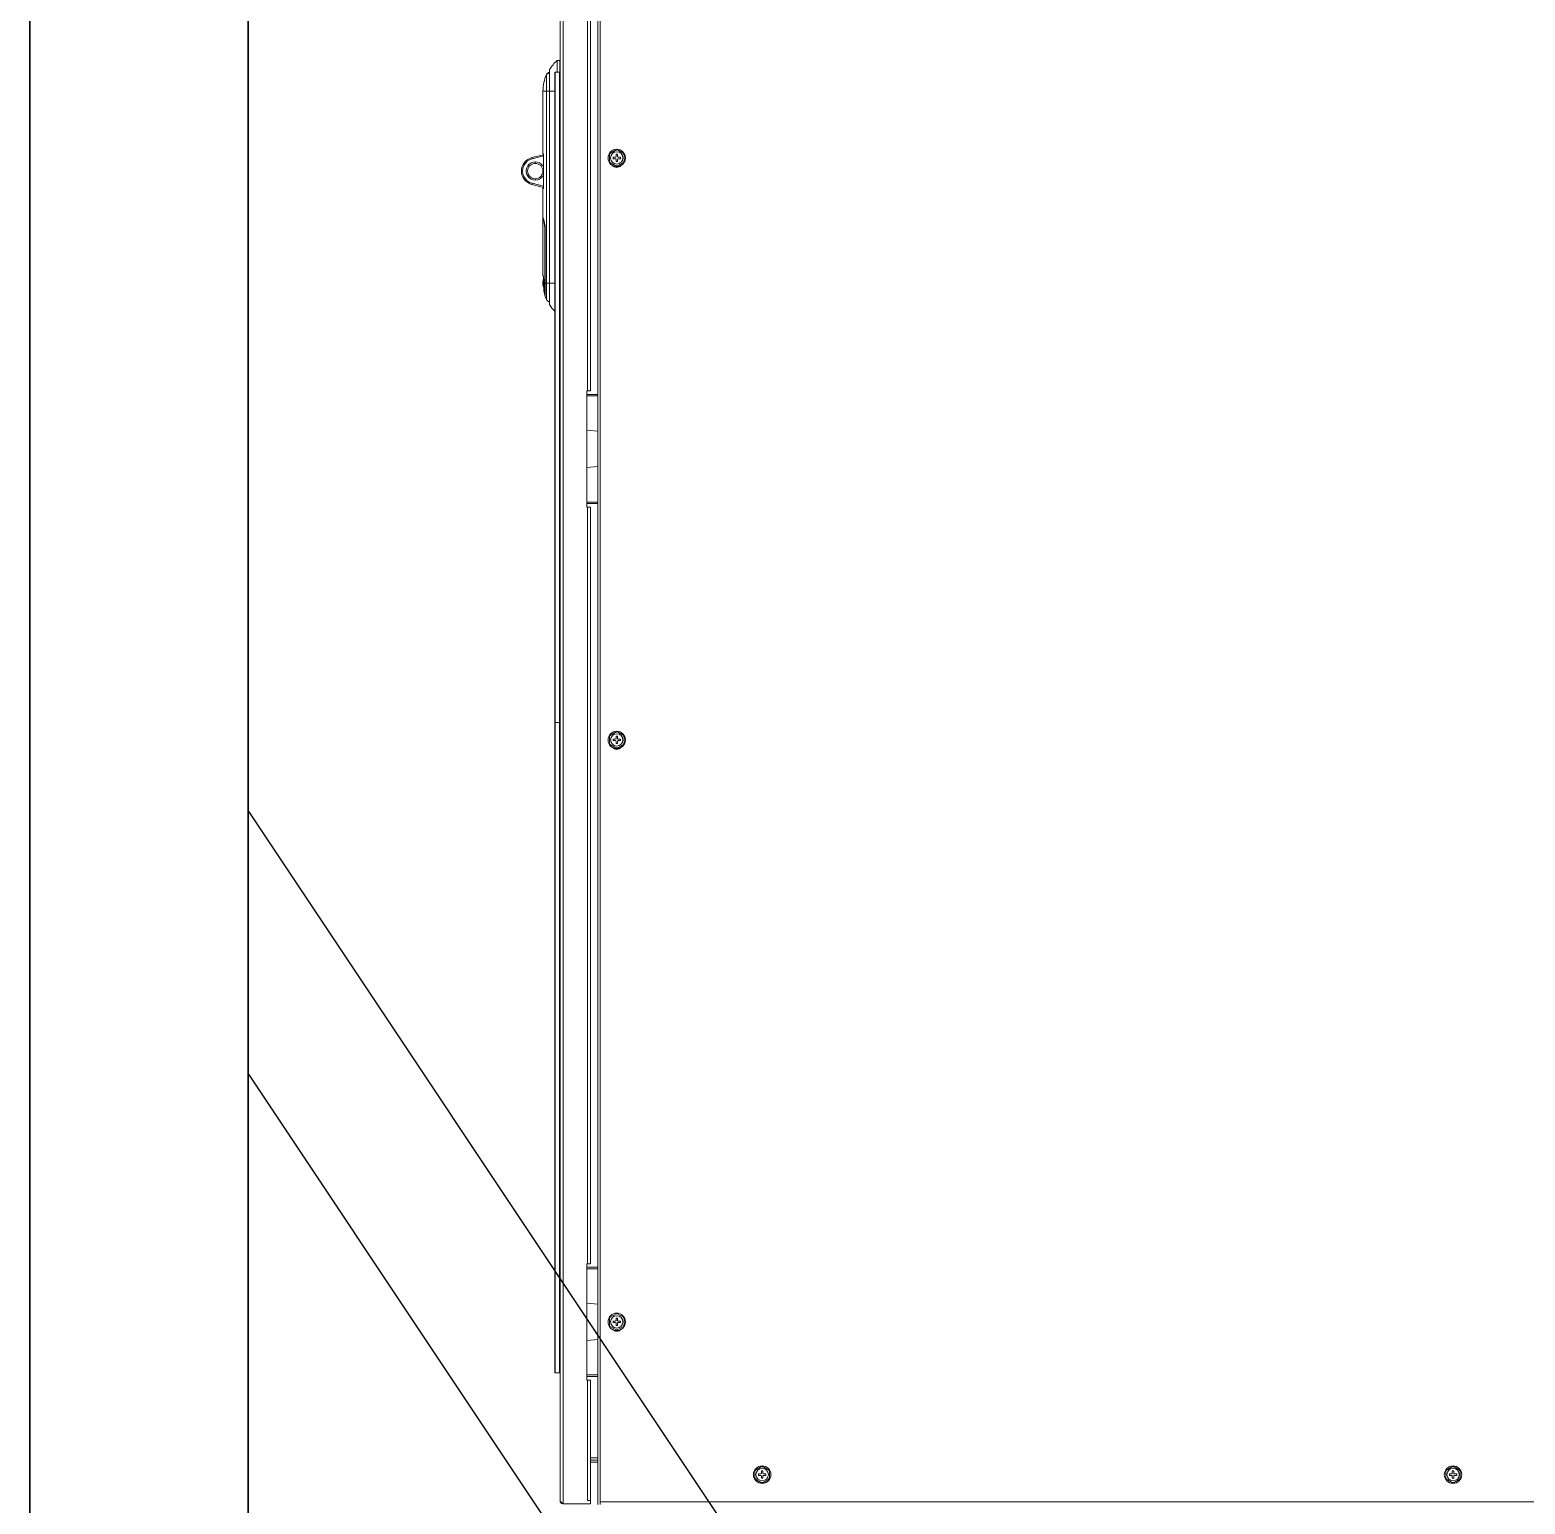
# Model space of a CAD drawing. Header units: millimetres. Extents: x 55614 to 110757, y -66981 to -47484.
# Drawn here: x 69982 to 71010, y -52200 to -51187 of the extents above; entities that cross this region are included whole.
import ezdxf

# ---------------------------------------------------------------- set-up
doc = ezdxf.new("R2010")
doc.units = ezdxf.units.MM
doc.layers.get('0').update_dxf_attribs({"lineweight": 15})
doc.layers.add('AM_0', color=7, linetype='Continuous', lineweight=30)
doc.layers.add('THICK', color=7, linetype='Continuous', lineweight=0)

# ---------------------------------------------------------------- blocks, each defined once
blk = doc.blocks.new('tuy67ui67')
at = {"color": 136, "linetype": 'Continuous'}
for p, q in [((17193.2, 16504.7), (17193.2, 14434.1)), ((17195.4, 16506.9), (17195.4, 14431.9)), ((17212, 15716.9), (17212, 15196.9)), ((17214.2, 15716.9), (17214.2, 15196.9)), ((17219.2, 14431.4), (17219.2, 15482.9)), ((17220.9, 14433.1), (17220.9, 15481.2)), ((17191.2, 15423.9), (17191.2, 15415.9)), ((17191.3, 15423.9), (17191.3, 15415.9)), ((17193, 15423.9), (17191.3, 15423.9)), ((17193, 15423.9), (17193, 15415.9)), ((17183.9, 15414.2), (17183.9, 15259.6)), ((17183.9, 15414.2), (17183.9, 15414.2)), ((17185.9, 15417.5), (17185.9, 15256.3)), ((17186, 15417.7), (17186, 15417.7)), ((17186, 15417.2), (17186, 15417.7)), ((17186, 15256.1), (17186, 15417.2)), ((17189.6, 14522.2), (17189.6, 15415.6)), ((17189.9, 14521.9), (17189.9, 15415.9)), ((17192.9, 15415.9), (17189.9, 15415.9)), ((17192.9, 15415.9), (17189.9, 15415.9)), ((17192.9, 14521.9), (17192.9, 15415.9)), ((17181.5, 15402.9), (17181.5, 15359.8)), ((17181.5, 15402.9), (17189.6, 15402.9)), ((17181.8, 15359.1), (17173.9, 15357.1)), ((17181.6, 15359.8), (17181.5, 15359.8)), ((17181.7, 15359.8), (17181.6, 15359.8)), ((17181.8, 15359.7), (17181.7, 15359.8)), ((17181.8, 15359.7), (17181.8, 15359.7)), ((17181.8, 15359.6), (17181.8, 15359.5)), ((17181.8, 15359.6), (17181.8, 15359.5)), ((17181.8, 15359.6), (17181.8, 15359.4)), ((17181.8, 15359.6), (17181.8, 15359.6)), ((17181.8, 15359.6), (17181.8, 15359.6)), ((17181.8, 15359.6), (17181.8, 15359.6)), ((17181.8, 15359.4), (17181.8, 15359.1)), ((17181.8, 15359.2), (17181.8, 15359.1)), ((17181.8, 15359.1), (17181.8, 15336.7)), ((17181.8, 15359.1), (17181.8, 15336.7)), ((17181.8, 15359.1), (17181.8, 15359.1)), ((17227.2, 15359.8), (17232.2, 15362.7)), ((17227.2, 15354), (17227.2, 15359.8)), ((17231.7, 15359.4), (17231.7, 15357.9)), ((17232.7, 15359.4), (17231.7, 15359.4)), ((17232.2, 15362.7), (17237.2, 15359.8)), ((17232.7, 15357.9), (17232.7, 15359.4)), ((17237.2, 15354), (17237.2, 15359.8)), ((17174.1, 15356.3), (17181.8, 15358.3)), ((17176.2, 15353.2), (17176.2, 15354.2)), ((17227.2, 15354), (17232.2, 15351.1)), ((17229.7, 15357.4), (17229.7, 15356.4)), ((17231.2, 15357.4), (17229.7, 15357.4)), ((17229.7, 15356.4), (17231.2, 15356.4)), ((17229.8, 15351.2), (17230.4, 15351.2)), ((17230.3, 15350.9), (17232.2, 15350.9)), ((17231.7, 15355.9), (17231.7, 15354.4)), ((17231.7, 15354.4), (17232.7, 15354.4)), ((17232.2, 15351.1), (17237.2, 15354)), ((17232.7, 15354.4), (17232.7, 15355.9)), ((17234.7, 15357.4), (17233.2, 15357.4)), ((17233.2, 15356.4), (17234.7, 15356.4)), ((17234.7, 15356.4), (17234.7, 15357.4)), ((17181.8, 15336.7), (17173.9, 15338.7)), ((17181.8, 15337.5), (17174.1, 15339.5)), ((17176.2, 15341.7), (17176.2, 15342.7)), ((17181.5, 15336), (17181.5, 15316)), ((17181.5, 15336), (17181.7, 15336)), ((17181.8, 15336.1), (17181.7, 15336)), ((17181.7, 15336), (17181.7, 15336)), ((17181.8, 15336), (17181.7, 15336)), ((17181.7, 15336), (17181.7, 15336)), ((17181.8, 15336.7), (17181.8, 15336.5)), ((17181.8, 15336.7), (17181.8, 15336.6)), ((17181.8, 15336.7), (17181.8, 15336.7)), ((17181.8, 15336.5), (17181.8, 15336.4)), ((17181.8, 15336.4), (17181.8, 15336.2)), ((17181.8, 15336.4), (17181.8, 15336.2)), ((17181.8, 15336.2), (17181.8, 15336.1)), ((17181.8, 15336.2), (17181.8, 15336)), ((17181.8, 15336.2), (17181.8, 15336.2)), ((17181.8, 15336.2), (17181.8, 15336.2)), ((17181.8, 15336.2), (17181.8, 15336.2)), ((17181.8, 15336.1), (17181.8, 15336.1)), ((17181.5, 15316), (17181.6, 15315.8)), ((17181.5, 15316), (17181.6, 15315.8)), ((17181.5, 15276.4), (17181.5, 15315.2)), ((17181.5, 15315.2), (17181.6, 15315)), ((17181.6, 15315.8), (17181.6, 15315.7)), ((17181.6, 15315.8), (17181.8, 15315.1)), ((17181.6, 15315.7), (17181.8, 15315.1)), ((17182.8, 15306.9), (17182.8, 15262.5)), ((17182.8, 15306.9), (17183.1, 15306.9)), ((17183, 15306.9), (17183, 15262.4)), ((17183.1, 15306.9), (17183.1, 15261.8)), ((17183.1, 15261.6), (17183.1, 15306.9)), ((17181.5, 15276.4), (17181.5, 15276.3)), ((17181.5, 15276.4), (17181.6, 15276.3)), ((17181.5, 15276.3), (17181.6, 15276.2)), ((17181.5, 15276.3), (17181.6, 15276.2)), ((17181.6, 15276.3), (17181.6, 15275.8)), ((17181.6, 15276.2), (17181.7, 15275.7)), ((17181.5, 15272), (17181.5, 15269.9)), ((17181.7, 15272.9), (17181.6, 15272.7)), ((17181.6, 15272.7), (17181.6, 15272.7)), ((17181.6, 15272.7), (17181.6, 15272.6)), ((17181.6, 15272.7), (17181.6, 15272.7)), ((17181.6, 15272.7), (17181.6, 15272.7)), ((17181.7, 15272.6), (17181.6, 15272.7)), ((17181.6, 15272.6), (17181.6, 15272.6)), ((17181.6, 15272.6), (17181.6, 15272.6)), ((17181.6, 15272.6), (17181.6, 15272.5)), ((17181.6, 15272.5), (17181.6, 15272.6)), ((17181.6, 15272.5), (17181.6, 15272.5)), ((17181.7, 15272.4), (17181.6, 15272.5)), ((17181.6, 15272.5), (17181.7, 15272.4)), ((17181.6, 15270.9), (17181.7, 15271.2)), ((17181.7, 15271.2), (17181.6, 15271)), ((17181.6, 15271), (17181.6, 15270.9)), ((17181.6, 15271), (17181.6, 15270.9)), ((17181.6, 15270.9), (17181.6, 15270.9)), ((17181.7, 15270.7), (17181.6, 15270.9)), ((17181.6, 15270.9), (17181.6, 15270.9)), ((17181.6, 15270.8), (17181.6, 15270.8)), ((17181.6, 15270.8), (17181.7, 15270.6)), ((17181.7, 15269.4), (17181.6, 15269.3)), ((17181.6, 15269.3), (17181.6, 15269.2)), ((17181.6, 15269.2), (17181.6, 15269.1)), ((17181.6, 15269.2), (17181.6, 15269.1)), ((17181.6, 15269.2), (17181.6, 15269.2)), ((17181.6, 15269.1), (17181.6, 15269.1)), ((17181.6, 15269.1), (17181.7, 15268.9)), ((17181.6, 15269.1), (17181.6, 15269.1)), ((17181.7, 15275.7), (17181.8, 15275)), ((17181.7, 15273.1), (17181.8, 15273.3)), ((17181.8, 15273.3), (17181.7, 15273.1)), ((17181.7, 15273.1), (17181.7, 15272.9)), ((17181.7, 15272.6), (17181.7, 15272.6)), ((17181.8, 15272.6), (17181.7, 15272.6)), ((17181.7, 15272.4), (17181.8, 15272.4)), ((17181.7, 15272.2), (17181.7, 15271.5)), ((17181.9, 15272.2), (17181.7, 15272.2)), ((17181.7, 15271.4), (17181.8, 15271.6)), ((17181.8, 15271.6), (17181.7, 15271.4)), ((17181.7, 15271.2), (17181.7, 15271.4)), ((17181.7, 15271.4), (17181.7, 15271.2)), ((17181.7, 15270.4), (17181.7, 15270.7)), ((17181.7, 15270.6), (17181.7, 15270.4)), ((17181.7, 15270.4), (17181.8, 15270.2)), ((17181.8, 15270.2), (17181.7, 15270.4)), ((17181.7, 15270.3), (17181.7, 15269.7)), ((17181.9, 15269.7), (17181.7, 15269.7)), ((17181.8, 15269.4), (17181.7, 15269.4)), ((17181.7, 15269.2), (17181.8, 15269.2)), ((17181.7, 15268.9), (17181.7, 15268.7)), ((17181.7, 15268.7), (17181.8, 15268.5)), ((17181.8, 15268.5), (17181.7, 15268.7)), ((17181.8, 15275), (17181.9, 15274.1)), ((17181.9, 15273.6), (17181.8, 15273.3)), ((17181.8, 15273.3), (17181.8, 15273.3)), ((17181.8, 15272.5), (17181.8, 15272.6)), ((17181.8, 15272.4), (17181.8, 15272.4)), ((17181.8, 15272.4), (17181.9, 15272.4)), ((17181.8, 15272.4), (17181.8, 15272.4)), ((17181.8, 15272.4), (17181.9, 15272.4)), ((17181.9, 15271.9), (17181.8, 15271.8)), ((17181.9, 15271.9), (17181.8, 15271.6)), ((17181.8, 15271.8), (17181.8, 15271.7)), ((17181.8, 15271.7), (17181.8, 15271.6)), ((17181.8, 15271.6), (17181.8, 15271.6)), ((17181.8, 15270.2), (17181.8, 15270.2)), ((17181.8, 15270.2), (17181.8, 15270.1)), ((17181.8, 15270.2), (17181.9, 15270)), ((17181.8, 15270.1), (17181.8, 15269.9)), ((17181.8, 15269.9), (17181.9, 15269.7)), ((17181.8, 15269.4), (17181.8, 15269.3)), ((17181.9, 15269.4), (17181.8, 15269.4)), ((17181.9, 15269.4), (17181.8, 15269.4)), ((17181.8, 15269.4), (17181.8, 15269.4)), ((17181.9, 15269.4), (17181.8, 15269.4)), ((17181.9, 15269.3), (17181.8, 15269.2)), ((17181.8, 15268.5), (17181.8, 15268.5)), ((17181.8, 15268.5), (17181.9, 15268.2)), ((17181.9, 15274.3), (17182, 15273.2)), ((17181.9, 15274.1), (17182, 15273)), ((17181.9, 15273.6), (17181.9, 15273.6)), ((17181.9, 15273.6), (17181.9, 15273.6)), ((17181.9, 15272.4), (17181.9, 15272.1)), ((17181.9, 15272.4), (17181.9, 15272.4)), ((17181.9, 15272.4), (17181.9, 15272.3)), ((17181.9, 15272.4), (17181.9, 15272.4)), ((17181.9, 15272.3), (17181.9, 15272.2)), ((17181.9, 15272.2), (17181.9, 15272.2)), ((17181.9, 15272.2), (17181.9, 15272)), ((17181.9, 15272.1), (17181.9, 15271.9)), ((17181.9, 15272), (17181.9, 15271.9)), ((17181.9, 15270), (17181.9, 15269.7)), ((17181.9, 15269.7), (17181.9, 15269.5)), ((17181.9, 15269.7), (17181.9, 15269.6)), ((17181.9, 15269.7), (17181.9, 15269.6)), ((17181.9, 15269.6), (17181.9, 15269.5)), ((17181.9, 15269.5), (17181.9, 15269.5)), ((17181.9, 15269.5), (17181.9, 15269.4)), ((17181.9, 15269.5), (17181.9, 15269.3)), ((17181.9, 15269.5), (17181.9, 15269.4)), ((17181.9, 15268.2), (17181.9, 15268.2)), ((17181.9, 15268.2), (17181.9, 15268.2)), ((17182, 15273.2), (17182.1, 15272.1)), ((17182, 15273), (17182.1, 15271.8)), ((17182.1, 15272.1), (17182.1, 15270.9)), ((17182.1, 15271.8), (17182.1, 15270.9)), ((17182.1, 15270.9), (17182.1, 15265.4)), ((17182.1, 15270.9), (17182.1, 15265.3)), ((17182.1, 15270.9), (17189.6, 15270.9)), ((17182.1, 15265.4), (17182.1, 15265.3)), ((17182.1, 15265.3), (17182.8, 15262.5)), ((17183, 15262.4), (17183.1, 15262.4)), ((17183.1, 15261.8), (17183.1, 15261.6)), ((17183.9, 15259.6), (17183.1, 15261.6)), ((17211.7, 15196.9), (17211.7, 15116.9)), ((17214.2, 15196.9), (17211.7, 15196.9)), ((17211.7, 15194.4), (17219.2, 15194.4)), ((17219.2, 15193.4), (17211.7, 15193.4)), ((17211.7, 15169.7), (17219.2, 15169)), ((17211.7, 15144.2), (17219.2, 15144.8)), ((17211.7, 15120.4), (17219.2, 15120.4)), ((17219.2, 15119.4), (17211.7, 15119.4)), ((17214.2, 15116.9), (17211.7, 15116.9)), ((17212, 15116.9), (17212, 14596.9)), ((17214.2, 15116.9), (17214.2, 14596.9)), ((17189.6, 14968.9), (17193.2, 14968.9)), ((17227.2, 14959.8), (17232.2, 14962.7)), ((17227.2, 14954), (17227.2, 14959.8)), ((17229.7, 14957.4), (17229.7, 14956.4)), ((17231.2, 14957.4), (17229.7, 14957.4)), ((17231.7, 14959.4), (17231.7, 14957.9)), ((17232.7, 14959.4), (17231.7, 14959.4)), ((17232.2, 14962.7), (17237.2, 14959.8)), ((17232.7, 14957.9), (17232.7, 14959.4)), ((17234.7, 14957.4), (17233.2, 14957.4)), ((17234.7, 14956.4), (17234.7, 14957.4)), ((17237.2, 14954), (17237.2, 14959.8)), ((17227.2, 14954), (17232.2, 14951.1)), ((17229.7, 14956.4), (17231.2, 14956.4)), ((17229.8, 14951.2), (17230.4, 14951.2)), ((17230.3, 14950.9), (17232.2, 14950.9)), ((17231.7, 14955.9), (17231.7, 14954.4)), ((17231.7, 14954.4), (17232.7, 14954.4)), ((17232.2, 14951.1), (17237.2, 14954)), ((17232.7, 14954.4), (17232.7, 14955.9)), ((17233.2, 14956.4), (17234.7, 14956.4)), ((17211.7, 14596.9), (17211.7, 14516.9)), ((17214.2, 14596.9), (17211.7, 14596.9)), ((17211.7, 14594.4), (17219.2, 14594.4)), ((17219.2, 14593.4), (17211.7, 14593.4)), ((17211.7, 14569.7), (17219.2, 14569)), ((17227.2, 14559.8), (17232.2, 14562.7)), ((17227.2, 14554), (17227.2, 14559.8)), ((17229.7, 14557.4), (17229.7, 14556.4)), ((17231.2, 14557.4), (17229.7, 14557.4)), ((17231.7, 14559.4), (17231.7, 14557.9)), ((17232.7, 14559.4), (17231.7, 14559.4)), ((17232.2, 14562.7), (17237.2, 14559.8)), ((17232.7, 14557.9), (17232.7, 14559.4)), ((17234.7, 14557.4), (17233.2, 14557.4)), ((17234.7, 14556.4), (17234.7, 14557.4)), ((17237.2, 14554), (17237.2, 14559.8)), ((17227.2, 14554), (17232.2, 14551.1)), ((17229.7, 14556.4), (17231.2, 14556.4)), ((17229.8, 14551.2), (17230.4, 14551.2)), ((17230.3, 14550.9), (17232.2, 14550.9)), ((17231.7, 14555.9), (17231.7, 14554.4)), ((17231.7, 14554.4), (17232.7, 14554.4)), ((17232.2, 14551.1), (17237.2, 14554)), ((17232.7, 14554.4), (17232.7, 14555.9)), ((17233.2, 14556.4), (17234.7, 14556.4)), ((17211.7, 14544.2), (17219.2, 14544.8)), ((17192.9, 14521.9), (17189.9, 14521.9)), ((17192.9, 14521.9), (17189.9, 14521.9)), ((17211.7, 14520.4), (17219.2, 14520.4)), ((17219.2, 14519.4), (17211.7, 14519.4)), ((17214.2, 14516.9), (17211.7, 14516.9)), ((17212, 14516.9), (17212, 14434.1)), ((17214.2, 14431.9), (17214.2, 14516.9)), ((17214.2, 14463.4), (17219.2, 14463.4)), ((17219.2, 14461.9), (17214.2, 14461.9)), ((17219.2, 14460.4), (17214.2, 14460.4)), ((17327.2, 14454.8), (17332.2, 14457.7)), ((17327.2, 14449), (17327.2, 14454.8)), ((17332.7, 14454.4), (17331.7, 14454.4)), ((17331.7, 14454.4), (17331.7, 14452.9)), ((17332.2, 14457.7), (17337.2, 14454.8)), ((17332.7, 14452.9), (17332.7, 14454.4)), ((17337.2, 14449), (17337.2, 14454.8)), ((17802.2, 14454.8), (17807.2, 14457.7)), ((17802.2, 14449), (17802.2, 14454.8)), ((17807.7, 14454.4), (17806.7, 14454.4)), ((17806.7, 14454.4), (17806.7, 14452.9)), ((17807.2, 14457.7), (17812.2, 14454.8)), ((17807.7, 14452.9), (17807.7, 14454.4)), ((17812.2, 14449), (17812.2, 14454.8)), ((17327.2, 14449), (17332.2, 14446.1)), ((17331.2, 14452.4), (17329.7, 14452.4)), ((17329.7, 14452.4), (17329.7, 14451.4)), ((17329.7, 14451.4), (17331.2, 14451.4)), ((17331.7, 14450.9), (17331.7, 14449.4)), ((17331.7, 14449.4), (17332.7, 14449.4)), ((17332.2, 14446.1), (17337.2, 14449)), ((17332.7, 14449.4), (17332.7, 14450.9)), ((17334.7, 14452.4), (17333.2, 14452.4)), ((17333.2, 14451.4), (17334.7, 14451.4)), ((17334.7, 14451.4), (17334.7, 14452.4)), ((17802.2, 14449), (17807.2, 14446.1)), ((17806.2, 14452.4), (17804.7, 14452.4)), ((17804.7, 14452.4), (17804.7, 14451.4)), ((17804.7, 14451.4), (17806.2, 14451.4)), ((17806.7, 14450.9), (17806.7, 14449.4)), ((17806.7, 14449.4), (17807.7, 14449.4)), ((17807.2, 14446.1), (17812.2, 14449)), ((17807.7, 14449.4), (17807.7, 14450.9)), ((17809.7, 14452.4), (17808.2, 14452.4)), ((17808.2, 14451.4), (17809.7, 14451.4)), ((17809.7, 14451.4), (17809.7, 14452.4)), ((17212, 14434.1), (17214.2, 14434.1)), ((17195.4, 14431.9), (17214.2, 14431.9)), ((18868.5, 14433.1), (17220.9, 14433.1)), ((17220.9, 14431.4), (17220.9, 14433.1))]:
    blk.add_line(p, q, dxfattribs=at)
for points in [[(17185.9, 15415.6), (17185.4, 15415.5), (17184.8, 15415.2), (17184.3, 15414.8), (17183.9, 15414.2)], [(17183.9, 15414.2), (17184.2, 15414.5), (17184.7, 15414.9), (17185.3, 15415), (17185.9, 15415.1)], [(17185.9, 15399.7), (17185.9, 15399.6), (17185.8, 15399.4), (17185.9, 15399.1), (17185.9, 15399)], [(17181.7, 15359.8), (17181.8, 15359.8), (17181.8, 15359.6)], [(17181.8, 15359.7), (17181.8, 15359.7), (17181.8, 15359.7), (17181.8, 15359.6), (17181.8, 15359.6)], [(17181.8, 15359.5), (17181.8, 15359.3), (17181.8, 15359.2), (17181.8, 15359.1)], [(17181.8, 15359.5), (17181.8, 15359.3), (17181.8, 15359.2)], [(17174.1, 15339.5), (17172.3, 15340.1), (17170.7, 15341.2), (17169.4, 15342.6), (17168.4, 15344.2), (17167.7, 15346), (17167.5, 15347.9), (17167.7, 15349.8), (17168.4, 15351.6), (17169.4, 15353.3), (17170.7, 15354.6), (17172.3, 15355.7), (17174.1, 15356.3)], [(17176.2, 15341.7), (17174.8, 15341.8), (17173.4, 15342.3), (17172.1, 15343.2), (17171.1, 15344.3), (17170.4, 15345.6), (17170, 15347.1), (17170, 15348.6), (17170.4, 15350.1), (17171.1, 15351.5), (17172.1, 15352.6), (17173.3, 15353.5), (17174.8, 15354), (17176.2, 15354.2)], [(17173.9, 15357.1), (17173.9, 15357.1), (17174, 15356.9), (17174, 15356.6), (17174.1, 15356.3)], [(17176.2, 15354.2), (17177.7, 15354), (17179.1, 15353.5), (17180.3, 15352.6), (17181.3, 15351.5), (17181.8, 15350.6)], [(17173.9, 15338.7), (17173.9, 15338.7), (17174, 15338.9), (17174, 15339.2), (17174.1, 15339.5)], [(17181.8, 15345.2), (17181.3, 15344.3), (17180.3, 15343.2), (17179.1, 15342.4), (17177.7, 15341.8), (17176.2, 15341.7)], [(17181.8, 15336.7), (17181.8, 15336.6), (17181.8, 15336.5), (17181.8, 15336.4)], [(17181.8, 15336.5), (17181.8, 15336.4), (17181.8, 15336.3), (17181.8, 15336.2)], [(17181.7, 15315.4), (17181.7, 15315.4), (17181.6, 15315.3), (17181.5, 15315.3), (17181.5, 15315.2)], [(17181.6, 15315), (17181.8, 15314.4), (17182, 15313.4), (17182.3, 15312.1), (17182.6, 15310.5), (17182.7, 15308.7), (17182.8, 15306.9)], [(17181.8, 15315.1), (17182, 15314.3), (17182.3, 15313.1), (17182.6, 15311.7), (17182.9, 15310), (17183, 15308.3), (17183.1, 15306.9)], [(17181.8, 15315.1), (17182.1, 15314.1), (17182.5, 15312.6), (17182.8, 15310.7), (17183, 15308.7), (17183.1, 15306.9)], [(17182.1, 15314.1), (17182.2, 15313.5), (17182.5, 15312.1), (17182.8, 15310.5), (17182.9, 15308.7), (17183, 15306.9)], [(17181.6, 15275.8), (17181.8, 15275.2), (17181.9, 15274.3)], [(17181.6, 15272.7), (17181.7, 15272.9), (17181.7, 15273.1)], [(17181.6, 15272.6), (17181.6, 15272.6), (17181.6, 15272.6), (17181.6, 15272.7)], [(17181.6, 15270.9), (17181.6, 15270.8), (17181.6, 15270.8)], [(17181.6, 15270.8), (17181.6, 15270.8), (17181.6, 15270.9), (17181.6, 15270.9)], [(17181.7, 15269.4), (17181.6, 15269.3), (17181.6, 15269.2)], [(17181.6, 15269.1), (17181.7, 15269.2), (17181.7, 15269.2)], [(17181.7, 15268.7), (17181.7, 15268.9), (17181.6, 15269.1)], [(17181.6, 15269.1), (17181.6, 15269.1), (17181.6, 15269.1)], [(17181.8, 15272.6), (17181.9, 15272.5), (17181.9, 15272.4)], [(17181.9, 15272.4), (17181.8, 15272.4), (17181.8, 15272.5)], [(17181.8, 15271.6), (17181.8, 15271.6), (17181.8, 15271.6), (17181.8, 15271.6)], [(17181.8, 15269.3), (17181.8, 15269.2), (17181.8, 15269.2), (17181.8, 15269.2)], [(17193.2, 14434.1), (17193.3, 14433.9), (17193.3, 14433.7), (17193.4, 14433.5), (17193.6, 14433.3), (17193.8, 14433.1), (17194, 14432.9), (17194.2, 14432.7), (17194.5, 14432.5), (17194.8, 14432.3), (17195.1, 14432.1), (17195.4, 14431.9)]]:
    blk.add_lwpolyline(points, dxfattribs=at)
for centre, radius in [((17232.2, 15356.9), 6), ((17232.2, 15356.9), 4.25), ((17176.2, 15347.9), 5.25), ((17232.2, 14956.9), 6), ((17232.2, 14956.9), 4.25), ((17232.2, 14556.9), 6), ((17232.2, 14556.9), 4.25), ((17332.2, 14451.9), 6), ((17332.2, 14451.9), 4.25), ((17807.2, 14451.9), 6), ((17807.2, 14451.9), 4.25)]:
    blk.add_circle(centre, radius, dxfattribs=at)
for centre, radius, start, end in [((17209.8, 15402.9), 28, 131.5654, 148.1297), ((17191.3, 15423.7), 0.2, 90, 131.5653), ((17193, 15423.7), 0.2, 360, 90), ((17209.5, 15402.9), 28, 156.2697, 180), ((17186.2, 15413.2), 2.5, 95.9458, 156.2671), ((17186.4, 15417.5), 0.5, 147.9959, 180.0001), ((17189.9, 15415.6), 0.3, 90, 180), ((17192.9, 15415.6), 0.3, 0, 90), ((17181.7, 15359.8), 0.2, 179.9997, 283.9952), ((17232.2, 15356.9), 5.47, 144.0076, 155.9924), ((17232.2, 15356.9), 5.47, 84.0076, 95.9924), ((17232.2, 15356.9), 5.47, 24.0076, 35.9924), ((17176.2, 15347.9), 9.5, 103.9998, 256.0002), ((17232.2, 15356.9), 5.47, 204.0076, 215.9924), ((17232.2, 15354.4), 4, 222.8324, 317.1676), ((17231.2, 15357.9), 0.5, 270, 0), ((17231.2, 15355.9), 0.5, 0, 90), ((17232.2, 15356.9), 5.47, 264.0076, 275.9924), ((17233.2, 15357.9), 0.5, 180, 270), ((17233.2, 15355.9), 0.5, 90, 180), ((17232.2, 15356.9), 5.47, 324.0076, 335.9924), ((17181.7, 15336), 0.2, 76.0049, 180.0005), ((17181.7, 15272), 0.2, 90, 180), ((17181.7, 15269.9), 0.2, 180, 270), ((17187, 15270.9), 5.75, 151.3741, 152.2195), ((17187, 15270.9), 5.75, 207.7805, 211.3911), ((17183, 15262.6), 0.2, 197.3711, 270), ((17186.7, 15260.8), 3, 203.7878, 256.0133), ((17186.4, 15256.3), 0.5, 179.9999, 212.0041), ((17209.8, 15270.9), 28, 211.8703, 223.85), ((17232.2, 14956.9), 5.47, 144.0076, 155.9924), ((17231.2, 14957.9), 0.5, 270, 0), ((17232.2, 14956.9), 5.47, 84.0076, 95.9924), ((17233.2, 14957.9), 0.5, 180, 270), ((17232.2, 14956.9), 5.47, 24.0076, 35.9924), ((17232.2, 14956.9), 5.47, 204.0076, 215.9924), ((17232.2, 14954.4), 4, 222.8324, 317.1676), ((17231.2, 14955.9), 0.5, 0, 90), ((17232.2, 14956.9), 5.47, 264.0076, 275.9924), ((17233.2, 14955.9), 0.5, 90, 180), ((17232.2, 14956.9), 5.47, 324.0076, 335.9924), ((17232.2, 14556.9), 5.47, 144.0076, 155.9924), ((17231.2, 14557.9), 0.5, 270, 0), ((17232.2, 14556.9), 5.47, 84.0076, 95.9924), ((17233.2, 14557.9), 0.5, 180, 270), ((17232.2, 14556.9), 5.47, 24.0076, 35.9924), ((17232.2, 14556.9), 5.47, 204.0076, 215.9924), ((17232.2, 14554.4), 4, 222.8324, 317.1676), ((17231.2, 14555.9), 0.5, 0, 90), ((17232.2, 14556.9), 5.47, 264.0076, 275.9924), ((17233.2, 14555.9), 0.5, 90, 180), ((17232.2, 14556.9), 5.47, 324.0076, 335.9924), ((17189.9, 14522.2), 0.3, 180, 270), ((17192.9, 14522.2), 0.3, 270, 0), ((17332.2, 14451.9), 5.47, 144.0076, 155.9924), ((17332.2, 14451.9), 5.47, 84.0076, 95.9924), ((17332.2, 14451.9), 5.47, 24.0076, 35.9924), ((17807.2, 14451.9), 5.47, 144.0076, 155.9924), ((17807.2, 14451.9), 5.47, 84.0076, 95.9924), ((17807.2, 14451.9), 5.47, 24.0076, 35.9924), ((17332.2, 14451.9), 5.47, 204.0076, 215.9924), ((17331.2, 14452.9), 0.5, 270, 0), ((17331.2, 14450.9), 0.5, 0, 90), ((17332.2, 14451.9), 5.47, 264.0076, 275.9924), ((17333.2, 14452.9), 0.5, 180, 270), ((17333.2, 14450.9), 0.5, 90, 180), ((17332.2, 14451.9), 5.47, 324.0076, 335.9924), ((17807.2, 14451.9), 5.47, 204.0076, 215.9924), ((17806.2, 14452.9), 0.5, 270, 0), ((17806.2, 14450.9), 0.5, 0, 90), ((17807.2, 14451.9), 5.47, 264.0076, 275.9924), ((17808.2, 14452.9), 0.5, 180, 270), ((17808.2, 14450.9), 0.5, 90, 180), ((17807.2, 14451.9), 5.47, 324.0076, 335.9924), ((17195.4, 14434.1), 2.2, 180, 270)]:
    blk.add_arc(centre, radius, start, end, dxfattribs=at)
for centre, major_axis, start_param, end_param in [((17189.9, 15415.6), (0, 0.3), 0.000091, 1.570764), ((17192.9, 15415.6), (0, 0.3), -0.546732, 0), ((17192.9, 15415.6), (0.3, 0), 0.508832, 1.024065), ((17192.9, 15415.6), (0, 0.3), -1.570825, -1.061993), ((17189.9, 14522.2), (0.3, 0), 3.141593, 3.650405), ((17189.9, 14522.2), (0, 0.3), 2.079608, 3.141549), ((17192.9, 14522.2), (0, 0.3), 3.141593, 4.203536), ((17192.9, 14522.2), (0.3, 0), -0.508832, 0)]:
    blk.add_ellipse(centre, major_axis=major_axis, ratio=1, start_param=start_param, end_param=end_param, dxfattribs=at)

msp = doc.modelspace()

# ---------------------------------------------------------------- linework, layer by layer
at = {"layer": 'AM_0'}
for points in [[(70134.5, -52638.855), (69982.5, -52638.855), (69982.5, -49978.855), (70134.5, -49978.855)], [(70132.5, -49978.855), (70132.5, -52638.855)]]:
    msp.add_lwpolyline(points, dxfattribs=at)
at = {"layer": 'THICK', "lineweight": -3}
msp.add_lwpolyline([(70692.592, -52563.855), (70572.407, -52563.855), (70132.5, -51903.994), (70132.5, -51723.716)], close=True, dxfattribs=at)

# ---------------------------------------------------------------- block references
msp.add_blockref('tuy67ui67', (53153.765, -66631.759), dxfattribs=at)

doc.saveas('drawing.dxf')
